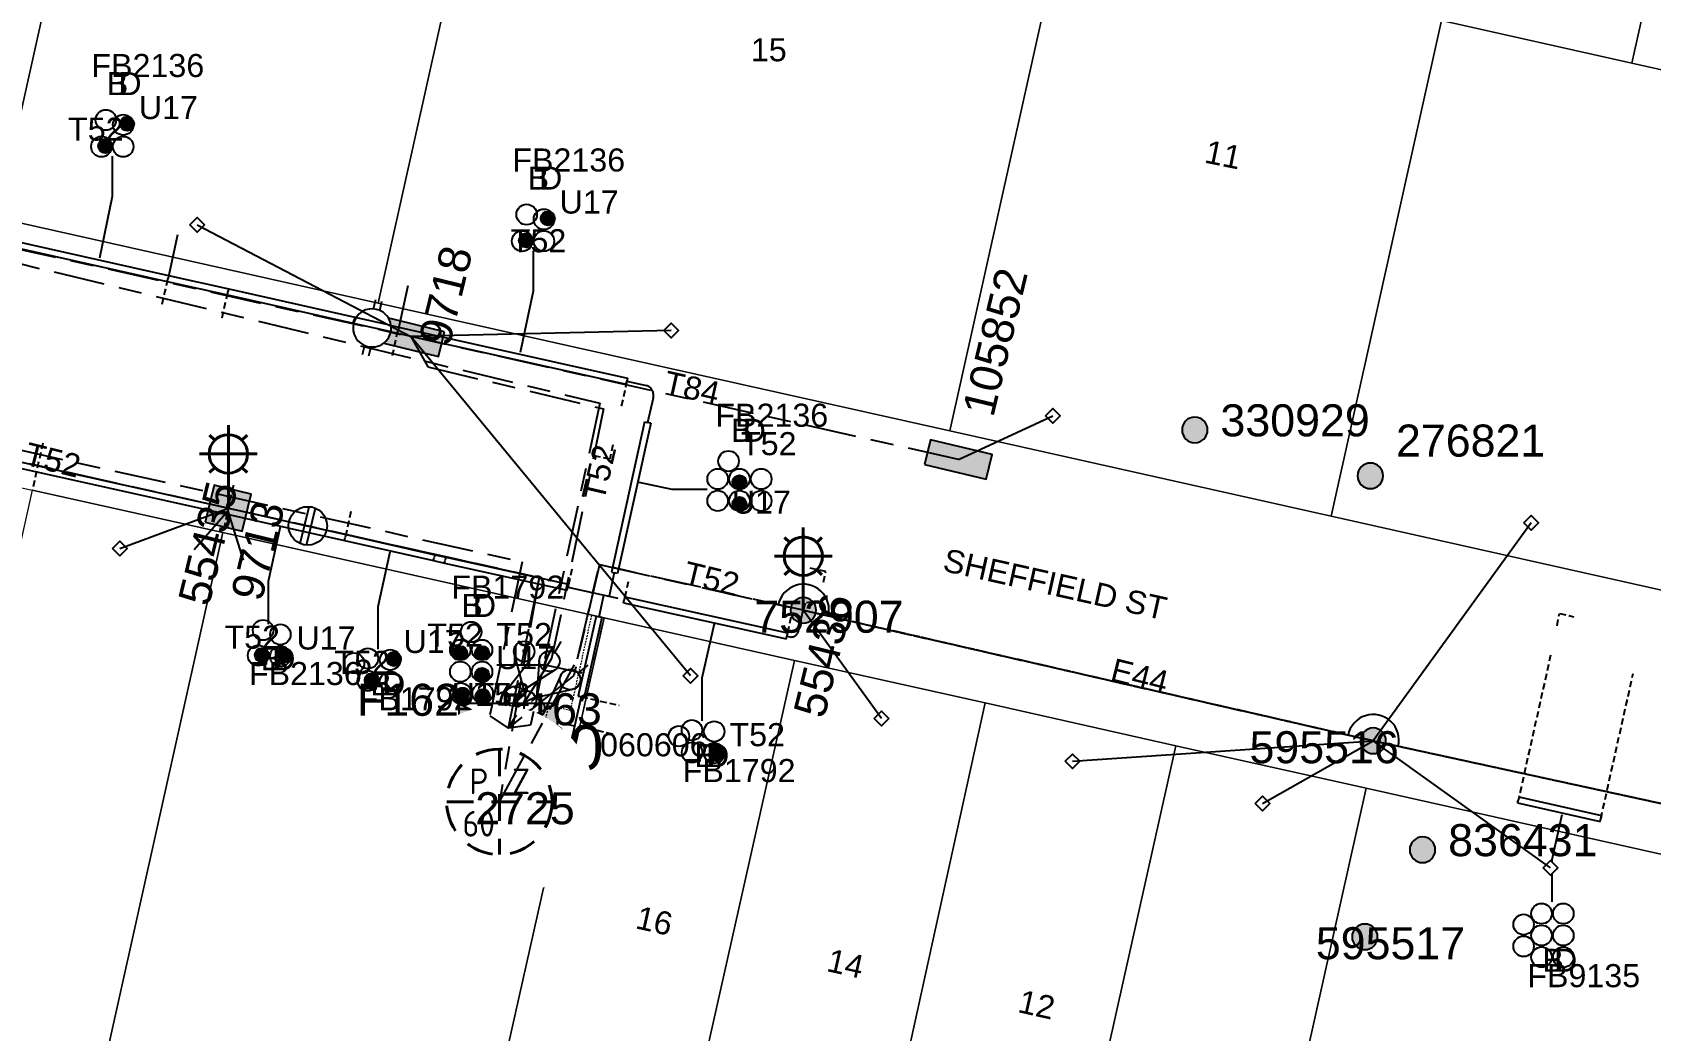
# Model space of a CAD drawing. Header units: metres. Extents: x 311347 to 316656, y 6252667 to 6255486.
# Drawn here: x 314010.1 to 314136.4, y 6254559.3 to 6254637.2 of the extents above; entities that cross this region are included whole.
import ezdxf
from ezdxf.enums import TextEntityAlignment as Align

# ---------------------------------------------------------------- set-up
doc = ezdxf.new("R2010")
doc.units = ezdxf.units.M
for name, pattern in [('Cable Exist OH', [1, 1, 0]), ('Cable Exist UG', [8.2, 4, -1.2, 1.8, -1.2]), ('Dash', [5, 3, -2]), ('DASHED', [0.75, 0.5, -0.25]), ('HIDDEN', [0.375, 0.25, -0.125]), ('HIDDEN2', [0.1875, 0.125, -0.0625])]:
    doc.linetypes.add(name, pattern=pattern)
doc.layers.get('0').update_dxf_attribs({"color": 6})
for name, color, linetype, lineweight in [('Cadastre Buildings_SP_EXT', 9, 'Continuous', 5), ('Cadastre Land Parcels_SP_EXT', 9, 'Continuous', 5), ('Cadastre Other Property_SP_EXT', 9, 'HIDDEN', 5), ('Cadastre Roads_SP_EXT', 7, 'Continuous', 5)]:
    doc.layers.add(name, color=color, linetype=linetype, lineweight=lineweight)
for name, color, linetype in [('Duct_SP_EXT', 7, 'Continuous'), ('Equip_HV_EXT', 7, 'Continuous'), ('Equip_LV_EXT', 7, 'Continuous'), ('Equip_SL_EXT', 7, 'Continuous'), ('Equip_SP_SL_EXT', 7, 'Continuous'), ('Mains_HV_EXT', 7, 'Continuous'), ('Mains_LV_EXT', 7, 'Continuous'), ('Mains_SL_EXT', 7, 'Continuous'), ('Services_SP_EXT', 7, 'Continuous'), ('Sub_SP_EXT', 7, 'Continuous'), ('SupportsOH_SP_TR_HV_LV_SL_EXT', 7, 'Continuous'), ('SupportsUG_SP_LV_EXT', 7, 'Continuous'), ('SupportsUG_SP_LV_SL_EXT', 7, 'Continuous'), ('Trench_SP_EXT', 7, 'Continuous')]:
    doc.layers.add(name, color=color, linetype=linetype)
doc.layers.add('UNKNOWN_FEATURES', color=1, linetype='DASHED', plot=False)
doc.styles.add('COLUMN_LABEL', font='arial.ttf')
doc.styles.add('iecARIAL', font='arial.ttf', dxfattribs={"height": 2})
doc.styles.add('IESYMBOL1', font='isocp.shx')
doc.styles.add('POLE_LABEL', font='arial.ttf')
doc.styles.add('SLCP_LABEL', font='arial.ttf', dxfattribs={"height": 3.5})
doc.styles.get("Standard").update_dxf_attribs({"font": 'arial.ttf'})
doc.styles.add('SWITCH_LABEL', font='arial.ttf', dxfattribs={"height": 2.5})

# ---------------------------------------------------------------- blocks, each defined once
blk = doc.blocks.new('SUB_PADMOUNT_EXT')
for points in [[(0, 0), (-3.84, 1.92), (-3.84, -1.92)], [(0, 0), (3.84, 1.92), (3.84, -1.92)]]:
    blk.add_hatch(color=256).paths.add_polyline_path(points)
for p, q in [((3.84, 1.92), (-3.84, -1.92)), ((-3.84, 1.92), (3.84, -1.92))]:
    blk.add_line(p, q)
blk.add_lwpolyline([(-3.84, -1.92), (3.84, -1.92), (3.84, 1.92), (-3.84, 1.92)], close=True)
for tag, height, flags, p in [('ASSET_NUM', 3.5, 8, (2, 2)), ('STREET_CODE', 0.2, 9, (1.5, 0)), ('CONSTRUCTED_VOLTAGE', 0.2, 9, (1.5, -0.2)), ('OPERATING_VOLTAGE', 0.2, 9, (1.5, -0.6)), ('ORIENTATION', 0.2, 9, (1.5, -0.8)), ('OWNED_BY', 0.2, 9, (1.5, -1)), ('OPERATED_BY', 0.2, 9, (1.5, -1.2)), ('NO_PHASES', 0.2, 9, (1.5, -0.4)), ('SECONDARY_VOLTAGE', 0.2, 9, (1.5, -1.6)), ('STATE', 0.2, 9, (1.5, -1.8)), ('SUBSTATION_TYPE', 0.2, 9, (1.5, -2.2)), ('MAINTAINED_BY', 0.2, 9, (1.5, -1.4)), ('PARENT', 0.2, 9, (1.5, -2)), ('USAGE', 0.2, 9, (1.5, -2.4)), ('LEGEND', 0.2, 9, (1.5, -2.6)), ('STREETNAME', 0.2, 9, (1.5, -3)), ('SUBURB', 0.2, 9, (1.5, -3.2)), ('Z', 0.2, 1, (1.5, -3.6)), ('LOCATION', 0.2, 9, (1.5, -2.8)), ('NOTES', 0.2, 9, (1.5, -3.4))]:
    blk.add_attdef(tag, text='', height=height, dxfattribs=dict(flags=flags)).set_placement(p, align=Align.MIDDLE_LEFT)
blk = doc.blocks.new('COLUMN_EXT')
blk.add_hatch(color=256).paths.add_polyline_path([(-1.49, 1.48), (-1.49, -1.49), (1.48, -1.49), (1.48, 1.48)])
blk.add_lwpolyline([(-1.49, -1.49), (1.48, -1.49), (1.48, 1.48), (-1.49, 1.48)], close=True)
for tag, height, style, flags, p in [('ASSET_NUM', 2.5, 'COLUMN_LABEL', 8, (2, 2)), ('STRUCTURE_PLANT_NUMBER', 0.2, 'POLE_LABEL', 9, (1.81, 0.03)), ('STREET_CODE', 0.2, 'COLUMN_LABEL', 9, (1.81, -0.2))]:
    blk.add_attdef(tag, text='', height=height, dxfattribs=dict(style=style, flags=flags)).set_placement(p, align=Align.MIDDLE_LEFT)
at = {"flags": 9}
for tag, p in [('COLUMN_TYPE', (1.81, -0.4)), ('OWNED_BY', (1.81, -0.6)), ('STATE', (1.81, -0.8)), ('USAGE', (1.81, -1)), ('LEGEND', (1.81, -1.2)), ('STREETNAME', (1.81, -1.6)), ('SUBURB', (1.81, -1.8)), ('LOCATION', (1.81, -1.4)), ('NOTES', (1.81, -2))]:
    blk.add_attdef(tag, text='', height=0.2, dxfattribs=at).set_placement(p, align=Align.MIDDLE_LEFT)
at = {"flags": 1}
blk.add_attdef('Z', (1.81, -2.35), '', height=0.2, dxfattribs=at)
blk = doc.blocks.new('PILLAR_EXT')
blk.add_hatch(color=256).paths.add_polyline_path([(-2.475, 0.99), (-2.475, -0.99), (2.475, -0.99), (2.475, 0.99)])
blk.add_lwpolyline([(-2.475, -0.99), (2.475, -0.99), (2.475, 0.99), (-2.475, 0.99)], close=True)
at = {"style": 'iecARIAL', "flags": 8}
blk.add_attdef('ASSET_NUM', (1.5, 3.5), '', height=2.5, dxfattribs=at)
for tag, p, flags in [('OWNED_BY', (0, -0.2), 9), ('STATE', (0, -0.4), 9), ('SUPPORT_TYPE', (0, -0.6), 9), ('USAGE', (0, -0.8), 9), ('LEGEND', (0, -1), 9), ('LOCATION', (0, -1.2), 9), ('NOTES', (0, -1.4), 9), ('STREETNAME', (0, -1.8), 9), ('SUBURB', (0, -2), 1), ('PARENT', (0, -1.6), 9)]:
    blk.add_attdef(tag, p, '', height=0.2, dxfattribs=dict(flags=flags))
blk = doc.blocks.new('DUCT_EXT')
blk.add_circle((0, 0.8), 0.8)
at = {"flags": 1}
blk.add_attdef('Z', (0, 0), '', height=0.2, dxfattribs=at)
at = {"flags": 9}
for tag, p in [('DUCT_CODE', (0, 0)), ('XSECT_TYPE', (0, -0.2)), ('STATE', (0, -0.6)), ('FB_REFERENCE', (0, -0.4)), ('NOTES', (0, -0.8))]:
    blk.add_attdef(tag, text='', height=0.2, dxfattribs=at).set_placement(p, align=Align.MIDDLE_LEFT)
blk = doc.blocks.new('SL_LANTERN_EXT')
at = {"lineweight": 40}
for p, q in [((0, 1.97), (0, 6.47)), ((-1.46, 5.68), (-1.06, 5.28)), ((1.46, 5.68), (1.06, 5.28)), ((-2.25, 4.22), (2.25, 4.22)), ((-1.46, 2.76), (-1.06, 3.16)), ((0, 0), (0, 2.72)), ((1.46, 2.76), (1.06, 3.16))]:
    blk.add_line(p, q, dxfattribs=at)
blk.add_circle((0, 4.22), 1.5, dxfattribs=at)
at = {"style": 'iecARIAL', "flags": 8}
blk.add_attdef('ASSET_NUM', (1.5, 1.5), '', height=2.5, dxfattribs=at)
for tag, p, height, flags in [('CONSTRUCTED_VOLTAGE', (0.98, -0.65), 0.2, 9), ('CONTROL_TYPE', (0.98, -0.85), 0.2, 9), ('LANTERN_PURPOSE', (0.98, -1.05), 0.2, 9), ('LANTERN_TYPE', (0.98, -1.25), 0.2, 9), ('NO_PHASES', (0.98, -1.45), 0.2, 9), ('LNUMBER', (2.18, -3.25), 2.5, 8), ('OPERATING_VOLTAGE', (0.98, -1.65), 0.2, 9), ('ORIENTATION', (0.98, -1.85), 0.2, 9), ('OWNED_BY', (0.98, -2.05), 0.2, 9), ('STATE', (0.98, -2.25), 0.2, 9), ('USAGE', (0.98, -2.45), 0.2, 9), ('CEXIST', (0.98, -2.65), 0.2, 9), ('CNEW', (0.98, -2.85), 0.2, 9), ('CNUMBER', (0.98, -3.05), 0.2, 9), ('CREMOVE', (0.98, -3.25), 0.2, 9), ('CREPLACE', (0.98, -3.45), 0.2, 9), ('LKINGHEIGHT', (0.98, -3.65), 0.2, 9), ('LBRACKET', (0.98, -3.85), 0.2, 9), ('LBRACKETVOCAB', (0.98, -4.05), 0.2, 9), ('LCATEGORY', (0.98, -4.25), 0.2, 9), ('LCHARGE1', (0.98, -4.45), 0.2, 9), ('LCHARGE1PERCENT', (0.98, -4.65), 0.2, 9), ('LCHARGE2', (0.98, -4.85), 0.2, 9), ('LCHARGE2PERCENT', (0.98, -5.05), 0.2, 9), ('LCHARGE3', (0.98, -5.25), 0.2, 9), ('LCHARGE3PERCENT', (0.98, -5.45), 0.2, 9), ('LEXIST', (0.98, -5.65), 0.2, 9), ('LLAMP', (0.98, -5.85), 0.2, 9), ('LLAMPVOCAB', (0.98, -6.05), 0.2, 9), ('LMAST', (0.98, -6.25), 0.2, 9), ('LMASTVOCAB', (0.98, -6.45), 0.2, 9), ('LNEW', (0.98, -6.65), 0.2, 9), ('LANTNUMBER', (0.98, -6.85), 0.2, 9), ('LOUTREACH', (0.98, -7.25), 0.2, 9), ('LOUTREACHVOCAB', (0.98, -7.45), 0.2, 9), ('LRATECODE', (0.98, -7.65), 0.2, 9), ('LREMOVE', (0.98, -7.85), 0.2, 9), ('LREPLACE', (0.98, -8.05), 0.2, 9), ('LTYPE', (0.98, -8.25), 0.2, 9), ('LTYPEVOCAB', (0.98, -8.45), 0.2, 9), ('LEGEND', (0.98, -8.65), 0.2, 9), ('LOCATION', (0.98, -8.85), 0.2, 9), ('STREETNAME', (0.98, -9.25), 0.2, 9), ('SUBURB', (0.98, -9.45), 0.2, 1), ('NOTES', (0.98, -9.05), 0.2, 9)]:
    blk.add_attdef(tag, p, '', height=height, dxfattribs=dict(flags=flags))
blk = doc.blocks.new('CCP_EXT')
at = {"flags": 9}
for tag, p in [('STATE', (0, -1.8)), ('LEGEND', (0, -1.4)), ('LIFE_SUPPORT', (0, -1.6)), ('NOTES', (0, -2))]:
    blk.add_attdef(tag, text='', height=0.2, dxfattribs=at).set_placement(p, align=Align.MIDDLE_LEFT)
blk.add_wipeout([(0, 0.57), (0.57, 0), (0, -0.57), (-0.57, 0)])
blk.add_lwpolyline([(-0.57, 0), (0, 0.57), (0.57, 0), (0, -0.57), (-0.57, 0)])
at = {"flags": 1}
blk.add_attdef('Z', (0, 0), '', height=0.2, dxfattribs=at)
at = {"flags": 9}
for tag, p in [('CCP_TYPE', (0, 0)), ('CONSTRUCTED_VOLTAGE', (0, -0.2)), ('OPERATING_VOLTAGE', (0, -0.6)), ('ORIENTATION', (0, -0.8)), ('OWNED_BY', (0, -1)), ('NO_PHASES', (0, -0.4)), ('USAGE', (0, -1.2))]:
    blk.add_attdef(tag, text='', height=0.2, dxfattribs=at).set_placement(p, align=Align.MIDDLE_LEFT)
blk = doc.blocks.new('POLE_EXT')
blk.add_hatch(color=256).paths.add_polyline_path([(-1, 0, 1), (1, 0, 1)])
blk.add_lwpolyline([(-1, 0, 1), (1, 0, 1)], format="xyb", close=True)
for tag, height, flags, p in [('pNumber', 2.5, 8, (-17.84, 2.07)), ('OWNED_BY', 0.2, 9, (1.35, -0.4)), ('SPECIAL_USE', 0.2, 9, (1.35, -0.8)), ('STATE', 0.2, 9, (1.35, -1)), ('PARENT', 0.2, 9, (1.35, -0.6)), ('USAGE', 0.2, 9, (1.35, -1.2)), ('cLV', 0.2, 9, (1.35, -1.4)), ('hDepth', 0.2, 9, (1.35, -1.6)), ('hDia', 0.2, 9, (1.35, -1.8)), ('cHV', 0.2, 9, (1.35, -2)), ('LBRACKET', 0.2, 9, (1.35, -2.2)), ('LExisting', 0.2, 9, (1.35, -2.4)), ('LANTNUMBER', 0.2, 9, (1.35, -2.6)), ('cLinedev', 0.2, 9, (1.35, -3.4)), ('pExisting', 0.2, 9, (1.35, -3.8)), ('LOther', 0.2, 9, (1.35, -2.8)), ('LRemove', 0.2, 9, (1.35, -3)), ('LEGEND', 0.2, 9, (1.35, -3.2)), ('LOCATION', 0.2, 9, (1.35, -3.6)), ('pFooting', 0.2, 9, (1.35, -4.4)), ('pNew', 0.2, 9, (1.35, -4.6)), ('pRelocate', 0.2, 9, (1.35, -5)), ('PFNUMBER', 0.2, 9, (1.35, -4)), ('NEWPFNUMBER', 0.2, 9, (1.35, -4.2)), ('pRemove', 0.2, 9, (1.35, -5.2)), ('pReplace', 0.2, 9, (1.35, -5.4)), ('pStay', 0.2, 9, (1.35, -5.6)), ('pType', 0.2, 9, (1.35, -5.8)), ('cspan', 0.2, 9, (1.35, -6)), ('STREETNAME', 0.2, 9, (1.35, -6.2)), ('SUBURB', 0.2, 9, (1.35, -6.4)), ('OPERATED_BY', 0.2, 9, (1.36, -7.01)), ('NOTES', 0.2, 9, (1.35, -6.6)), ('MAINTAINED_BY', 0.2, 9, (1.36, -6.81))]:
    blk.add_attdef(tag, text='', height=height, dxfattribs=dict(flags=flags)).set_placement(p, align=Align.MIDDLE_LEFT)
at = {"style": 'POLE_LABEL'}
for tag, height, flags, p in [('ASSET_NUM', 2.5, 8, (2, 2)), ('STRUCTURE_PLANT_NUMBER', 0.2, 9, (1.35, 0.03)), ('STREET_CODE', 0.2, 9, (1.35, -0.2))]:
    blk.add_attdef(tag, text='', height=height, dxfattribs=dict(at, flags=flags)).set_placement(p, align=Align.MIDDLE_LEFT)
at = {"flags": 1}
blk.add_attdef('Z', (1.35, -7.33), '', height=0.2, dxfattribs=at)
blk = doc.blocks.new('LV_UG_LINKS_OPEN_EXT')
for p, q in [((-0.25, 1.47), (-0.25, 2.22)), ((0.25, 1.47), (0.25, 2.22)), ((-0.25, -1.47), (-0.25, -2.22)), ((0.25, -1.47), (0.25, -2.22))]:
    blk.add_line(p, q)
at = {"flags": 9}
for tag, p in [('ACTUAL_STATUS', (0, 0)), ('CONSTRUCTED_VOLTAGE', (0, -0.2)), ('OPERATING_VOLTAGE', (0, -0.6)), ('ORIENTATION', (0, -0.8)), ('STATE', (0, -1)), ('SWITCH_TYPE', (0, -1.2)), ('NO_PHASES', (0, -0.4)), ('USAGE', (0, -1.4)), ('NOTES', (0, -1.6))]:
    blk.add_attdef(tag, text='', height=0.2, dxfattribs=at).set_placement(p, align=Align.MIDDLE_LEFT)
at = {"flags": 1}
blk.add_attdef('Z', (0, 0), '', height=0.2, dxfattribs=at)
blk.add_wipeout([(-0.25, 1.47), (-0.43, 1.43), (-0.61, 1.36), (-0.77, 1.28), (-0.93, 1.17), (-1.07, 1.05), (-1.19, 0.9), (-1.29, 0.75), (-1.38, 0.58), (-1.44, 0.4), (-1.48, 0.22), (-1.49, 0.03), (-1.49, -0.16), (-1.45, -0.34), (-1.4, -0.52), (-1.32, -0.69), (-1.23, -0.85), (-1.11, -1), (-0.98, -1.13), (-0.83, -1.24), (-0.66, -1.34), (-0.49, -1.41), (-0.31, -1.46), (-0.13, -1.49), (0.06, -1.49), (0.25, -1.47), (0.43, -1.43), (0.61, -1.36), (0.77, -1.28), (0.93, -1.17), (1.07, -1.05), (1.19, -0.9), (1.29, -0.75), (1.38, -0.58), (1.44, -0.4), (1.48, -0.22), (1.49, -0.03), (1.49, 0.16), (1.45, 0.34), (1.4, 0.52), (1.32, 0.69), (1.23, 0.85), (1.11, 1), (0.98, 1.13), (0.83, 1.24), (0.66, 1.34), (0.49, 1.41), (0.31, 1.46), (0.13, 1.49), (-0.06, 1.49)])
blk.add_lwpolyline([(0, -1.49, 1), (0, 1.49, 1)], format="xyb", close=True)
blk = doc.blocks.new('LV_UG_LINKS_CLOSED_EXT')
blk.add_wipeout([(-1.06, 1.06), (-1.18, 0.92), (-1.29, 0.76), (-1.37, 0.59), (-1.43, 0.42), (-1.48, 0.23), (-1.49, 0.05), (-1.49, -0.14), (-1.46, -0.33), (-1.41, -0.51), (-1.33, -0.68), (-1.24, -0.84), (-1.12, -0.99), (-0.99, -1.12), (-0.84, -1.24), (-0.68, -1.33), (-0.51, -1.41), (-0.33, -1.46), (-0.14, -1.49), (0.05, -1.49), (0.23, -1.48), (0.42, -1.43), (0.59, -1.37), (0.76, -1.29), (0.92, -1.18), (1.06, -1.06), (1.18, -0.92), (1.29, -0.76), (1.37, -0.59), (1.43, -0.42), (1.48, -0.23), (1.49, -0.05), (1.49, 0.14), (1.46, 0.33), (1.41, 0.51), (1.33, 0.68), (1.24, 0.84), (1.12, 0.99), (0.99, 1.12), (0.84, 1.24), (0.68, 1.33), (0.51, 1.41), (0.33, 1.46), (0.14, 1.49), (-0.05, 1.49), (-0.23, 1.48), (-0.42, 1.43), (-0.59, 1.37), (-0.76, 1.29), (-0.92, 1.18)])
for p, q in [((-0.25, -1.48), (-0.25, 1.48)), ((0.25, -1.48), (0.25, 1.48))]:
    blk.add_line(p, q)
blk.add_circle((0, 0), 1.5)
at = {"flags": 9}
for tag, p in [('ACTUAL_STATUS', (0, 0)), ('CONSTRUCTED_VOLTAGE', (0, -0.2)), ('OPERATING_VOLTAGE', (0, -0.6)), ('ORIENTATION', (0, -0.8)), ('STATE', (0, -1)), ('SWITCH_TYPE', (0, -1.2)), ('NO_PHASES', (0, -0.4)), ('USAGE', (0, -1.4)), ('NOTES', (0, -1.6))]:
    blk.add_attdef(tag, text='', height=0.2, dxfattribs=at).set_placement(p, align=Align.MIDDLE_LEFT)
at = {"flags": 1}
blk.add_attdef('Z', (0, 0), '', height=0.2, dxfattribs=at)
blk = doc.blocks.new('LV_UG_DFUSE_CLOSED_EXT')
for points in [[(1, 0), (0, 0)], [(5.04, 0.73), (2.16, -0.72)], [(5.05, -0.71), (2.16, 0.72)], [(6.2, 0.01), (7.2, 0.01)]]:
    blk.add_lwpolyline(points)
for centre in [(1.8, 0), (5.4, 0.01)]:
    blk.add_circle(centre, 0.8)
at = {"flags": 9}
for tag, p in [('ACTUAL_STATUS', (0, 0)), ('CONSTRUCTED_VOLTAGE', (0, -0.2)), ('OPERATING_VOLTAGE', (0, -0.6)), ('ORIENTATION', (0, -0.8)), ('STATE', (0, -1)), ('SWITCH_TYPE', (0, -1.2)), ('NO_PHASES', (0, -0.4)), ('USAGE', (0, -1.4)), ('NOTES', (0, -1.6))]:
    blk.add_attdef(tag, text='', height=0.2, dxfattribs=at).set_placement(p, align=Align.MIDDLE_LEFT)
at = {"flags": 1}
blk.add_attdef('Z', (0, 0), '', height=0.2, dxfattribs=at)
blk = doc.blocks.new('SWG_HOLEC_SU_EXT')
blk.add_line((1.8, -2), (5.8, -2))
for points in [[(1, 0), (0, 0)], [(6.6, 0), (7.6, 0)]]:
    blk.add_lwpolyline(points)
for points in [[(1.8, -0.8, 1), (1.8, 0.8, 1)], [(5.8, -0.8, 1), (5.8, 0.8, 1)]]:
    blk.add_lwpolyline(points, format="xyb", close=True)
at = {"style": 'SWITCH_LABEL', "flags": 8}
blk.add_attdef('ASSET_NUM', text='', height=2.5, rotation=179.9544, dxfattribs=at).set_placement((-2.4, 0), align=Align.MIDDLE_LEFT)
at = {"flags": 1}
blk.add_attdef('Z', (0, 0), '', height=0.2, dxfattribs=at)
at = {"flags": 9}
for tag, p in [('ACTUAL_STATUS', (0, -0.4)), ('CONSTRUCTED_VOLTAGE', (0, -0.6)), ('OPERATING_VOLTAGE', (0, -1)), ('ORIENTATION', (0, -1.2)), ('NO_PHASES', (0, -0.8)), ('OWNED_BY', (0, -1.4)), ('STATE', (0, -1.8)), ('SWITCH_TYPE', (0, -2)), ('STREETNAME', (0, -2.6)), ('PARENT', (0, -1.6)), ('USAGE', (0, -2.2)), ('LOCATION', (0, -2.4)), ('SUBURB', (0, -2.8)), ('NOTES', (0, -3))]:
    blk.add_attdef(tag, text='', height=0.2, dxfattribs=at).set_placement(p, align=Align.MIDDLE_LEFT)
at = {"style": 'SWITCH_LABEL', "flags": 9}
blk.add_attdef('STREET_CODE', text='', height=0.2, dxfattribs=at).set_placement((0, -0.2), align=Align.MIDDLE_LEFT)
blk = doc.blocks.new('CABLE_LARGE_EXT')
h = blk.add_hatch(color=256)
edge = h.paths.add_edge_path()
edge.add_arc((0, 0.55), 0.55, 0, 360)
blk.add_circle((0, 0.55), 0.55)
at = {"flags": 1}
blk.add_attdef('Z', (0, 0), '', height=0.2, dxfattribs=at)
at = {"flags": 9}
for tag, p in [('COND_CODE', (0, 0)), ('STATE', (0, -0.4)), ('XSECT_SIZE', (0, -0.6)), ('FB_REFERENCE', (0, -0.2)), ('NOTES', (0, -0.8))]:
    blk.add_attdef(tag, text='', height=0.2, dxfattribs=at).set_placement(p, align=Align.MIDDLE_LEFT)
blk = doc.blocks.new('SLCP_ZELL_EXT')
blk.add_wipeout([(-0.24, 7.5), (-0.71, 7.47), (-1.17, 7.41), (-1.64, 7.32), (-2.09, 7.21), (-2.54, 7.06), (-2.98, 6.89), (-3.41, 6.69), (-3.82, 6.46), (-4.22, 6.21), (-4.6, 5.93), (-4.96, 5.63), (-5.31, 5.31), (-5.63, 4.96), (-5.93, 4.6), (-6.21, 4.22), (-6.46, 3.82), (-6.69, 3.41), (-6.89, 2.98), (-7.06, 2.54), (-7.21, 2.09), (-7.32, 1.64), (-7.41, 1.17), (-7.47, 0.71), (-7.5, 0.24), (-7.5, -0.24), (-7.47, -0.71), (-7.41, -1.17), (-7.32, -1.64), (-7.21, -2.09), (-7.06, -2.54), (-6.89, -2.98), (-6.69, -3.41), (-6.46, -3.82), (-6.21, -4.22), (-5.93, -4.6), (-5.63, -4.96), (-5.31, -5.31), (-4.96, -5.63), (-4.6, -5.93), (-4.22, -6.21), (-3.82, -6.46), (-3.41, -6.69), (-2.98, -6.89), (-2.54, -7.06), (-2.09, -7.21), (-1.64, -7.32), (-1.17, -7.41), (-0.71, -7.47), (-0.24, -7.5), (0.24, -7.5), (0.71, -7.47), (1.17, -7.41), (1.64, -7.32), (2.09, -7.21), (2.54, -7.06), (2.98, -6.89), (3.41, -6.69), (3.82, -6.46), (4.22, -6.21), (4.6, -5.93), (4.96, -5.63), (5.31, -5.31), (5.63, -4.96), (5.93, -4.6), (6.21, -4.22), (6.46, -3.82), (6.69, -3.41), (6.89, -2.98), (7.06, -2.54), (7.21, -2.09), (7.32, -1.64), (7.41, -1.17), (7.47, -0.71), (7.5, -0.24), (7.5, 0.24), (7.47, 0.71), (7.41, 1.17), (7.32, 1.64), (7.21, 2.09), (7.06, 2.54), (6.89, 2.98), (6.69, 3.41), (6.46, 3.82), (6.21, 4.22), (5.93, 4.6), (5.63, 4.96), (5.31, 5.31), (4.96, 5.63), (4.6, 5.93), (4.22, 6.21), (3.82, 6.46), (3.41, 6.69), (2.98, 6.89), (2.54, 7.06), (2.09, 7.21), (1.64, 7.32), (1.17, 7.41), (0.71, 7.47), (0.24, 7.5)])
at = {"linetype": 'Dash', "lineweight": 40, "ltscale": 0.7}
for p, q in [((0, 4.11), (0, -4.11)), ((-4.11, 0), (4.11, 0))]:
    blk.add_line(p, q, dxfattribs=at)
blk.add_circle((0, 0), 4.11, dxfattribs=at)
at = {"lineweight": 40, "style": 'IESYMBOL1'}
for s, p in [('P', (-1.6, 0)), ('Z', (1.7, 0)), ('60', (-1.61, -3.31))]:
    blk.add_text(s, height=2, dxfattribs=at).set_placement(p, align=Align.BOTTOM_CENTER)
at = {"style": 'SLCP_LABEL'}
for tag, height, flags, p in [('ASSET_NUM', 2.5, 8, (2, 2)), ('STREET_CODE', 0.2, 9, (0, -0.2))]:
    blk.add_attdef(tag, text='', height=height, dxfattribs=dict(at, flags=flags)).set_placement(p, align=Align.MIDDLE_LEFT)
at = {"flags": 1}
blk.add_attdef('Z', (0, 0), '', height=0.2, dxfattribs=at)
at = {"flags": 9}
for tag, p in [('CONSTRUCTED_VOLTAGE', (0, -0.4)), ('CONTROL_TYPE', (0, -0.6)), ('OPERATING_VOLTAGE', (0, -1)), ('ORIENTATION', (0, -1.2)), ('NO_PHASES', (0, -0.8)), ('OWNED_BY', (0, -1.4)), ('STATE', (0, -2)), ('USAGE', (0, -1.6)), ('LOCATION', (0, -1.8)), ('NOTES', (0, -2.2))]:
    blk.add_attdef(tag, text='', height=0.2, dxfattribs=at).set_placement(p, align=Align.MIDDLE_LEFT)

msp = doc.modelspace()

# ---------------------------------------------------------------- linework, layer by layer
at = {"layer": 'Cadastre Land Parcels_SP_EXT', "linetype": 'Continuous'}
for points in [[(314134.98, 6254634.79), (314143.75, 6254674.05), (314128.88, 6254677.37), (314120.11, 6254638.11), (314134.98, 6254634.79)], [(314149.85, 6254631.46), (314158.63, 6254670.73), (314143.75, 6254674.05), (314134.98, 6254634.79), (314149.85, 6254631.46)], [(314016, 6254661.37), (314001.13, 6254664.69), (313992.48, 6254626.04), (314007.39, 6254622.72), (314016, 6254661.37)], [(314090.35, 6254644.75), (314086.6, 6254645.62), (314075.51, 6254648.1), (314060.64, 6254651.43), (314045.74, 6254654.71), (314037.13, 6254616.07), (314052, 6254612.75), (314081.75, 6254606.1), (314090.35, 6254644.75)], [(314081.75, 6254606.1), (314096.62, 6254602.78), (314111.5, 6254599.46), (314120.11, 6254638.11), (314108.97, 6254640.63), (314105.23, 6254641.46), (314097.82, 6254643.12), (314090.35, 6254644.75), (314081.75, 6254606.1)], [(314069.63, 6254588.2), (314054.76, 6254591.52), (314044.64, 6254546.46), (314059.5, 6254543.12), (314069.63, 6254588.2)], [(314074.56, 6254539.73), (314084.51, 6254584.88), (314069.63, 6254588.2), (314059.5, 6254543.12), (314074.56, 6254539.73)], [(314099.38, 6254581.55), (314084.51, 6254584.88), (314074.56, 6254539.73), (314089.42, 6254536.95), (314099.38, 6254581.55)], [(314114.25, 6254578.23), (314099.38, 6254581.55), (314089.42, 6254536.95), (314104.29, 6254533.62), (314114.25, 6254578.23)], [(314143.99, 6254571.58), (314114.25, 6254578.23), (314104.29, 6254533.62), (314119.17, 6254530.3), (314134.03, 6254526.96), (314143.99, 6254571.58)]]:
    msp.add_lwpolyline(points, close=True, dxfattribs=at)
at = {"layer": 'Cadastre Other Property_SP_EXT', "linetype": 'HIDDEN2'}
msp.add_lwpolyline([(314053.78, 6254591.71), (314052.12, 6254584.29), (314050.41, 6254584.67), (314049.43, 6254580.28), (314052.12, 6254579.68), (314054.75, 6254591.49), (314053.78, 6254591.71)], close=True, dxfattribs=at)
at = {"layer": 'Duct_SP_EXT'}
for p, q in [((313994.13, 6254623.69), (314020.67, 6254617.76)), ((313994.23, 6254624.15), (314020.78, 6254618.23)), ((314020.67, 6254617.76), (314020.73, 6254618)), ((314020.67, 6254617.76), (314020.73, 6254618)), ((314020.67, 6254617.76), (314025.36, 6254616.73)), ((314020.78, 6254618.23), (314020.73, 6254618)), ((314020.78, 6254618.23), (314020.73, 6254618)), ((314020.78, 6254618.23), (314025.47, 6254617.2)), ((314025.47, 6254617.2), (314025.41, 6254616.97)), ((314025.47, 6254617.2), (314025.41, 6254616.97)), ((314025.36, 6254616.73), (314025.41, 6254616.97)), ((314025.36, 6254616.73), (314025.41, 6254616.97)), ((313980.71, 6254610.01), (314025.45, 6254600.08)), ((314056.49, 6254609.76), (314056.54, 6254609.99)), ((314056.6, 6254610.23), (314056.54, 6254609.99)), ((313980.6, 6254609.54), (314025.34, 6254599.61)), ((314057.93, 6254606.8), (314055.33, 6254595.09)), ((314058.4, 6254606.7), (314055.8, 6254594.99)), ((314057.93, 6254606.8), (314058.16, 6254606.75)), ((314058.4, 6254606.7), (314058.16, 6254606.75)), ((314025.34, 6254599.61), (314025.4, 6254599.84)), ((314025.34, 6254599.61), (314025.4, 6254599.84)), ((314025.45, 6254600.08), (314025.4, 6254599.84)), ((314025.45, 6254600.08), (314025.4, 6254599.84)), ((314034.51, 6254597.55), (314034.56, 6254597.78)), ((314034.51, 6254597.55), (314034.56, 6254597.78)), ((314034.51, 6254597.55), (314041.44, 6254595.99)), ((314034.61, 6254598.02), (314034.56, 6254597.78)), ((314034.61, 6254598.02), (314034.56, 6254597.78)), ((314034.61, 6254598.02), (314041.55, 6254596.45)), ((314041.44, 6254595.99), (314041.49, 6254596.22)), ((314041.44, 6254595.99), (314042.31, 6254595.79)), ((314041.55, 6254596.45), (314041.49, 6254596.22)), ((314041.55, 6254596.45), (314042.42, 6254596.26)), ((314042.31, 6254595.79), (314042.36, 6254596.02)), ((314042.31, 6254595.79), (314051.88, 6254593.67)), ((314042.42, 6254596.26), (314042.36, 6254596.02)), ((314042.42, 6254596.26), (314051.98, 6254594.14)), ((314055.33, 6254595.09), (314055.56, 6254595.04)), ((314055.8, 6254594.99), (314055.56, 6254595.04)), ((314051.88, 6254593.67), (314051.93, 6254593.9)), ((314051.98, 6254594.14), (314051.93, 6254593.9)), ((314056.38, 6254593.16), (314056.32, 6254592.93)), ((314056.38, 6254593.16), (314069.09, 6254590.36)), ((314056.27, 6254592.69), (314056.32, 6254592.93)), ((314056.27, 6254592.69), (314068.99, 6254589.89)), ((314054.14, 6254591.66), (314052.74, 6254585.44)), ((314054.6, 6254591.56), (314053.21, 6254585.33)), ((314054.14, 6254591.66), (314054.37, 6254591.61)), ((314054.6, 6254591.56), (314054.37, 6254591.61)), ((314068.99, 6254589.89), (314069.04, 6254590.12)), ((314069.09, 6254590.36), (314069.04, 6254590.12)), ((314052.74, 6254585.44), (314052.73, 6254585.42)), ((314052.73, 6254585.42), (314052.97, 6254585.36)), ((314052.74, 6254585.44), (314052.97, 6254585.39)), ((314053.21, 6254585.33), (314052.97, 6254585.39)), ((314053.2, 6254585.31), (314052.97, 6254585.36)), ((314053.21, 6254585.33), (314053.2, 6254585.31)), ((314126.06, 6254577.08), (314126.12, 6254577.32)), ((314126.06, 6254577.08), (314132.51, 6254575.64)), ((314126.17, 6254577.55), (314126.12, 6254577.32)), ((314126.17, 6254577.55), (314132.61, 6254576.11)), ((314132.51, 6254575.64), (314132.56, 6254575.88)), ((314132.61, 6254576.11), (314132.56, 6254575.88))]:
    msp.add_line(p, q, dxfattribs=at)
for points in [[(314016.38, 6254627.53), (314016.38, 6254624.38), (314015.37, 6254619.58)], [(314049.22, 6254620.15), (314049.22, 6254617.01), (314048.21, 6254612.21)], [(314062.8, 6254601.53), (314060.07, 6254601.53), (314057.51, 6254602.08)], [(314028.57, 6254591.04), (314028.57, 6254594.39), (314029.5, 6254598.65)], [(314037.14, 6254589.08), (314037.14, 6254592.42), (314038.08, 6254596.68)], [(314062.43, 6254583.48), (314062.43, 6254586.83), (314063.37, 6254591.09)], [(314046.39, 6254587.85), (314050.16, 6254587.85), (314053.02, 6254587.23)], [(314128.77, 6254569.38), (314128.77, 6254572.67), (314129.54, 6254576.17)]]:
    msp.add_lwpolyline(points, dxfattribs=at)
at = {"layer": 'Mains_LV_EXT', "linetype": 'Cable Exist UG'}
msp.add_lwpolyline([(313986.41, 6254608.77), (314025.44, 6254600.09)], dxfattribs=at)
at = {"layer": 'Mains_LV_EXT', "linetype": 'Continuous'}
for points in [[(314072.26, 6254591.67, 1.021283), (314068.36, 6254592.54)], [(314116.74, 6254581.51, 1.019204), (314112.83, 6254582.38)]]:
    msp.add_lwpolyline(points, format="xyb", dxfattribs=at)
at = {"layer": 'Mains_SL_EXT', "linetype": 'Cable Exist UG'}
msp.add_lwpolyline([(313980.83, 6254610.05), (314025.44, 6254600.09)], dxfattribs=at)
at = {"layer": 'Trench_SP_EXT', "linetype": 'Cable Exist UG'}
for points in [[(314021.48, 6254621.39), (314020.73, 6254618.01)], [(314039.46, 6254617.41), (314038.68, 6254613.97)], [(314025.4, 6254599.84), (314022.74, 6254596.78)], [(314025.4, 6254599.84), (314026.6, 6254596.02)], [(314055.56, 6254595.04), (314055.16, 6254593.21)], [(314051.94, 6254593.92), (314056.33, 6254592.95)], [(314054.37, 6254591.61), (314054.75, 6254593.3)], [(314052.97, 6254585.36), (314051.92, 6254580.73), (314051.43, 6254580.86)]]:
    msp.add_lwpolyline(points, dxfattribs=at)
for points in [[(314056.54, 6254609.99), (314058.04, 6254609.66), (314058.04, 6254609.66, -0.413954), (314058.59, 6254608.65), (314058.59, 6254608.65), (314058.16, 6254606.75)], [(314069.03, 6254590.1), (314069.28, 6254590.03), (314069.28, 6254590.03, 0.413488), (314069.96, 6254590.58), (314069.96, 6254590.58), (314070.31, 6254592.11)]]:
    msp.add_lwpolyline(points, format="xyb", dxfattribs=at)
at = {"layer": 'UNKNOWN_FEATURES'}
for points in [[(314020.28, 6254615.98), (314020.73, 6254618.01)], [(314024.96, 6254614.93), (314025.41, 6254616.97)], [(314038.24, 6254611.98), (314038.68, 6254613.97)], [(314056.54, 6254609.99), (314056.1, 6254608)], [(314010.96, 6254605.16), (314010.14, 6254601.49)], [(314055.46, 6254605.01), (314055.21, 6254603.89), (314053.76, 6254604.22)], [(314025.83, 6254601.86), (314025.02, 6254598.19)], [(314035.01, 6254599.82), (314034.56, 6254597.78)], [(314052.24, 6254595.32), (314051.94, 6254593.92), (314051.93, 6254593.9)], [(314071.89, 6254594.31), (314072.06, 6254595.14), (314070.76, 6254595.41)], [(314056.64, 6254594.34), (314056.33, 6254592.95), (314056.32, 6254592.93)], [(314071.05, 6254592.78), (314070.46, 6254592.68), (314070.31, 6254592.11)], [(314069.35, 6254591.57), (314069.04, 6254590.12), (314069.03, 6254590.1)], [(314129.14, 6254590.91), (314129.33, 6254591.86), (314130.46, 6254591.61)], [(314128.64, 6254588.62), (314126.12, 6254577.32)], [(314132.56, 6254575.88), (314135.08, 6254587.18)], [(314052.97, 6254585.36), (314054.46, 6254585.03), (314055.95, 6254584.7)], [(314055.45, 6254582.45), (314053.96, 6254582.79), (314051.9, 6254583.19)], [(314051.35, 6254580.43), (314051.12, 6254579.41)]]:
    msp.add_lwpolyline(points, dxfattribs=at)

# ---------------------------------------------------------------- block references
at = {"layer": 'Duct_SP_EXT'}
for name, p in [('DUCT_EXT', (314015.88, 6254629.56)), ('DUCT_EXT', (314017.23, 6254629.18)), ('CABLE_LARGE_EXT', (314017.53, 6254629.51)), ('DUCT_EXT', (314015.53, 6254627.48)), ('CABLE_LARGE_EXT', (314015.83, 6254627.78)), ('DUCT_EXT', (314017.23, 6254627.48)), ('DUCT_EXT', (314048.72, 6254622.18)), ('DUCT_EXT', (314050.07, 6254621.81)), ('CABLE_LARGE_EXT', (314050.37, 6254622.13)), ('DUCT_EXT', (314048.37, 6254620.11)), ('CABLE_LARGE_EXT', (314048.67, 6254620.41)), ('DUCT_EXT', (314050.07, 6254620.11)), ('DUCT_EXT', (314064.48, 6254602.95)), ('DUCT_EXT', (314063.63, 6254601.55)), ('DUCT_EXT', (314065.33, 6254601.55)), ('CABLE_LARGE_EXT', (314065.33, 6254601.55)), ('DUCT_EXT', (314067.03, 6254601.55)), ('DUCT_EXT', (314063.63, 6254599.85)), ('DUCT_EXT', (314065.33, 6254599.85)), ('CABLE_LARGE_EXT', (314065.33, 6254599.85)), ('DUCT_EXT', (314067.03, 6254599.85)), ('DUCT_EXT', (314028.15, 6254589.77)), ('DUCT_EXT', (314029.5, 6254589.42)), ('DUCT_EXT', (314044.39, 6254589.62)), ('DUCT_EXT', (314027.76, 6254587.78)), ('DUCT_EXT', (314043.54, 6254588.22)), ('DUCT_EXT', (314045.24, 6254588.22)), ('CABLE_LARGE_EXT', (314028.06, 6254588.07)), ('DUCT_EXT', (314029.5, 6254587.72)), ('CABLE_LARGE_EXT', (314029.85, 6254588.05)), ('DUCT_EXT', (314035.25, 6254587.19)), ('DUCT_EXT', (314036.33, 6254587.55)), ('DUCT_EXT', (314038.07, 6254587.45)), ('CABLE_LARGE_EXT', (314038.36, 6254587.76)), ('DUCT_EXT', (314043.54, 6254586.52)), ('CABLE_LARGE_EXT', (314043.54, 6254588.22)), ('DUCT_EXT', (314045.24, 6254586.52)), ('CABLE_LARGE_EXT', (314045.24, 6254588.22)), ('DUCT_EXT', (314036.33, 6254585.81)), ('CABLE_LARGE_EXT', (314036.63, 6254586.1)), ('DUCT_EXT', (314038.07, 6254585.75)), ('CABLE_LARGE_EXT', (314045.24, 6254586.52)), ('DUCT_EXT', (314043.59, 6254584.84)), ('CABLE_LARGE_EXT', (314043.59, 6254584.87)), ('DUCT_EXT', (314045.29, 6254584.84)), ('CABLE_LARGE_EXT', (314045.29, 6254584.87)), ('DUCT_EXT', (314060.6, 6254581.49)), ('DUCT_EXT', (314061.62, 6254581.96)), ('DUCT_EXT', (314063.36, 6254581.86)), ('DUCT_EXT', (314061.63, 6254580.22)), ('DUCT_EXT', (314063.36, 6254580.16))]:
    msp.add_blockref(name, p, dxfattribs=at)
for name, p, rotation in [('CABLE_LARGE_EXT', (314064.18, 6254580.97), 90), ('DUCT_EXT', (314128.73, 6254568.45), 89.97135896122836), ('DUCT_EXT', (314130.43, 6254568.45), 89.97135896122836), ('DUCT_EXT', (314127.33, 6254567.6), 89.97135896122836), ('DUCT_EXT', (314127.33, 6254565.9), 89.97135896122836), ('DUCT_EXT', (314128.73, 6254566.75), 89.97135896122836), ('DUCT_EXT', (314130.43, 6254566.75), 89.97135896122836), ('DUCT_EXT', (314128.73, 6254565.05), 89.97135896122836), ('DUCT_EXT', (314130.43, 6254565.05), 89.97135896122836)]:
    msp.add_blockref(name, p, dxfattribs=dict(at, rotation=rotation))
at = {"layer": 'Equip_LV_EXT'}
for p, rotation in [((314047.45, 6254583.61), 78.38017799907846), ((314047.73, 6254583.5), 59.03624355943973), ((314047.92, 6254583.31), 38.94515887097665)]:
    msp.add_blockref('LV_UG_DFUSE_CLOSED_EXT', p, dxfattribs=dict(at, rotation=rotation))
at = {"layer": 'Equip_SP_SL_EXT'}
ref = msp.add_blockref('SL_LANTERN_EXT', (314025.44, 6254600.09), dxfattribs=at)
ref.add_attrib('ASSET_NUM', '55435', dxfattribs={"layer": '0', "height": 2.5, "rotation": 76.3308, "style": 'iecARIAL'}).set_placement((314026.94, 6254601.59), align=Align.BOTTOM_RIGHT)
ref = msp.add_blockref('SL_LANTERN_EXT', (314070.31, 6254592.11), dxfattribs=at)
ref.add_attrib('ASSET_NUM', '55436', dxfattribs={"layer": '0', "height": 2.5, "rotation": 76.3238, "style": 'iecARIAL'}).set_placement((314071.81, 6254593.61), align=Align.TOP_RIGHT)
at = {"layer": 'Services_SP_EXT'}
for p in [(314023.01, 6254622.19), (314127.12, 6254598.93), (314016.97, 6254596.94)]:
    msp.add_blockref('CCP_EXT', p, dxfattribs=at)
at = {"layer": 'Sub_SP_EXT'}
ref = msp.add_blockref('SUB_PADMOUNT_EXT', (314047.28, 6254582.91), dxfattribs=at)
ref.add_attrib('ASSET_NUM', '8320', dxfattribs={"layer": '0', "height": 3.5}).set_placement((314049.28, 6254583.16), align=Align.TOP_CENTER)
at = {"layer": 'SupportsOH_SP_TR_HV_LV_SL_EXT'}
ref = msp.add_blockref('POLE_EXT', (314100.87, 6254606.18), dxfattribs=at)
ref.add_attrib('ASSET_NUM', '330929', dxfattribs={"layer": '0', "height": 2.5, "style": 'POLE_LABEL'}).set_placement((314102.87, 6254606.93), align=Align.MIDDLE_LEFT)
ref = msp.add_blockref('POLE_EXT', (314114.57, 6254602.6), dxfattribs=at)
ref.add_attrib('ASSET_NUM', '276821', dxfattribs={"layer": '0', "height": 2.5, "style": 'POLE_LABEL'}).set_placement((314116.57, 6254603.35), align=Align.BOTTOM_LEFT)
ref = msp.add_blockref('POLE_EXT', (314070.31, 6254592.11), dxfattribs=at)
ref.add_attrib('ASSET_NUM', '752907', dxfattribs={"layer": '0', "height": 2.5, "style": 'POLE_LABEL'}).set_placement((314072.31, 6254592.86), align=Align.TOP_CENTER)
ref = msp.add_blockref('POLE_EXT', (314114.79, 6254581.93), dxfattribs=at)
ref.add_attrib('ASSET_NUM', '595516', dxfattribs={"layer": '0', "height": 2.5, "style": 'POLE_LABEL'}).set_placement((314116.79, 6254582.68), align=Align.TOP_RIGHT)
ref = msp.add_blockref('POLE_EXT', (314114.14, 6254566.64), dxfattribs=at)
ref.add_attrib('ASSET_NUM', '595517', dxfattribs={"layer": '0', "height": 2.5, "style": 'POLE_LABEL'}).set_placement((314116.14, 6254567.39), align=Align.TOP_CENTER)
at = {"layer": 'SupportsUG_SP_LV_EXT'}
ref = msp.add_blockref('PILLAR_EXT', (314039.68, 6254613.46), dxfattribs=dict(at, rotation=166.2140326394897))
ref.add_attrib('ASSET_NUM', '9718', dxfattribs={"layer": '0', "height": 2.5, "rotation": 76.3228, "style": 'iecARIAL'}).set_placement((314041.18, 6254616.96), align=Align.TOP_CENTER)
ref = msp.add_blockref('PILLAR_EXT', (314082.42, 6254603.88), dxfattribs=dict(at, rotation=346.5091851922127))
ref.add_attrib('ASSET_NUM', '105852', dxfattribs={"layer": '0', "height": 2.5, "rotation": 76.5092, "style": 'iecARIAL'}).set_placement((314083.92, 6254607.38), align=Align.MIDDLE_LEFT)
at = {"layer": 'SupportsUG_SP_LV_SL_EXT'}
ref = msp.add_blockref('COLUMN_EXT', (314025.44, 6254600.09), dxfattribs=dict(at, rotation=346.2876830207475))
ref.add_attrib('ASSET_NUM', '9713', dxfattribs={"layer": '0', "height": 2.5, "rotation": 76.3308, "style": 'COLUMN_LABEL'}).set_placement((314027.44, 6254600.84), align=Align.TOP_RIGHT)

# ---------------------------------------------------------------- texts
at = {"layer": 'Cadastre Land Parcels_SP_EXT'}
msp.add_text('15', height=1.8, dxfattribs=at).set_placement((314066.22, 6254634.94))
for s, rotation, p in [('11', 348.4846, (314101.54, 6254627.05)), ('16', 347.4069, (314057.13, 6254567.32)), ('14', 347.4058, (314072.05, 6254563.98)), ('12', 347.406, (314086.97, 6254560.78))]:
    msp.add_text(s, height=1.8, rotation=rotation, dxfattribs=at).set_placement(p)
at = {"layer": 'Cadastre Other Property_SP_EXT'}
msp.add_text('060606', height=1.8, dxfattribs=at).set_placement((314054.45, 6254580.72))
at = {"layer": 'Cadastre Roads_SP_EXT'}
msp.add_text('SHEFFIELD ST', height=1.8, rotation=347.4105, dxfattribs=at).set_placement((314081.11, 6254595.2))
at = {"layer": 'Duct_SP_EXT'}
for s, p in [('FB2136', (314014.75, 6254633.71)), ('B', (314015.95, 6254632.3)), ('D', (314016.85, 6254632.3)), ('U17', (314018.45, 6254630.43)), ('T52', (314012.93, 6254628.75)), ('FB2136', (314047.6, 6254626.34)), ('B', (314048.79, 6254624.93)), ('D', (314049.69, 6254624.93)), ('U17', (314051.29, 6254623.06)), ('T52', (314047.48, 6254620.04)), ('FB2136', (314063.45, 6254606.43)), ('B', (314064.67, 6254605.25)), ('D', (314065.57, 6254605.25)), ('T52', (314065.45, 6254604.21)), ('U17', (314064.73, 6254599.65)), ('FB1792', (314042.84, 6254593.02)), ('B', (314043.62, 6254591.59)), ('D', (314044.52, 6254591.59)), ('T52', (314025.14, 6254589.12)), ('U17', (314030.75, 6254589.05)), ('T52', (314040.97, 6254589.28)), ('T52', (314046.36, 6254589.32)), ('U17', (314039.11, 6254588.78)), ('FB2136', (314027.04, 6254586.28)), ('B', (314027.96, 6254587.44)), ('D', (314028.86, 6254587.44)), ('T52', (314033.71, 6254587.15)), ('U17', (314046.33, 6254587.52)), ('B', (314036.53, 6254585.47)), ('D', (314037.43, 6254585.47)), ('FB1792', (314035.61, 6254584.31)), ('U17', (314042.87, 6254584.65)), ('T52', (314044.66, 6254584.65)), ('T52', (314064.55, 6254581.51)), ('FB1792', (314060.9, 6254578.71)), ('B', (314061.82, 6254579.88)), ('D', (314062.72, 6254579.88)), ('B', (314128, 6254563.91)), ('D', (314128.9, 6254563.91)), ('FB9135', (314126.82, 6254562.71))]:
    msp.add_text(s, height=1.8, dxfattribs=at).set_placement(p)
at = {"layer": 'Mains_LV_EXT'}
for s, rotation, p in [('T84', 347.3696, (314059.31, 6254609.06)), ('T52', 345.9632, (314009.42, 6254603.49)), ('T52', 76.8969, (314054.75, 6254600.53)), ('T52', 346.374, (314060.84, 6254594.21)), ('E44', 345.9858, (314094.18, 6254586.65))]:
    msp.add_text(s, height=1.8, rotation=rotation, dxfattribs=at).set_placement(p)

# ---------------------------------------------------------------- next in the draw order: linework, layer by layer
at = {"layer": 'Cadastre Buildings_SP_EXT', "linetype": 'Continuous'}
for points in [[(314030.87, 6254658.05), (314016, 6254661.37), (314007.39, 6254622.72), (314037.13, 6254616.07), (314045.74, 6254654.71), (314030.87, 6254658.05)], [(314149.85, 6254631.46), (314134.98, 6254634.79), (314120.11, 6254638.11), (314111.5, 6254599.46), (314141.24, 6254592.81), (314149.85, 6254631.46)], [(314025.02, 6254598.17), (314010.14, 6254601.49), (314000.19, 6254556.89), (314015.06, 6254553.56), (314025.02, 6254598.17)]]:
    msp.add_lwpolyline(points, close=True, dxfattribs=at)
at = {"layer": 'Services_SP_EXT'}
for points in [[(314016.97, 6254596.94), (314025.44, 6254600.09)], [(314127.12, 6254598.93), (314114.79, 6254581.93)]]:
    msp.add_lwpolyline(points, dxfattribs=at)

# ---------------------------------------------------------------- next in the draw order: block references
for p in [(314060.01, 6254613.93), (314089.78, 6254607.28), (314061.51, 6254586.99), (314076.42, 6254583.66), (314091.33, 6254580.33), (314046.39, 6254577.99), (314106.15, 6254577.03), (314128.63, 6254572.03)]:
    msp.add_blockref('CCP_EXT', p, dxfattribs=at)

# ---------------------------------------------------------------- next in the draw order: linework, layer by layer
at = {"layer": 'Cadastre Buildings_SP_EXT', "linetype": 'Continuous'}
msp.add_lwpolyline([(314054.76, 6254591.52), (314025.02, 6254598.17), (314015.06, 6254553.56), (314029.95, 6254549.75), (314044.64, 6254546.46), (314054.76, 6254591.52)], close=True, dxfattribs=at)
at = {"layer": 'Cadastre Roads_SP_EXT', "linetype": 'Continuous'}
msp.add_lwpolyline([(314141.24, 6254592.81), (314111.5, 6254599.46), (314096.62, 6254602.78), (314081.75, 6254606.1), (314052, 6254612.75), (314037.13, 6254616.07), (314007.39, 6254622.72), (313992.48, 6254626.04), (313992.48, 6254626.04), (313950.83, 6254635.35), (313950.74, 6254625.04), (313950.65, 6254614.74), (313965.53, 6254611.45), (313980.39, 6254608.09), (314010.14, 6254601.49), (314025.02, 6254598.17), (314054.76, 6254591.52), (314069.63, 6254588.2), (314084.51, 6254584.88), (314099.38, 6254581.55), (314114.25, 6254578.23), (314143.99, 6254571.58)], dxfattribs=at)
at = {"layer": 'Mains_LV_EXT', "linetype": 'Cable Exist UG'}
msp.add_lwpolyline([(314082.42, 6254603.88), (314039.68, 6254613.46)], dxfattribs=at)
at = {"layer": 'Mains_LV_EXT', "linetype": 'Cable Exist OH'}
for points in [[(314070.31, 6254592.11), (314114.79, 6254581.93)], [(314114.79, 6254581.93), (314160.07, 6254572.09)]]:
    msp.add_lwpolyline(points, dxfattribs=at)
at = {"layer": 'Mains_SL_EXT', "linetype": 'Cable Exist OH'}
msp.add_lwpolyline([(314160.07, 6254572.09), (314114.79, 6254581.93), (314070.31, 6254592.11)], dxfattribs=at)
at = {"layer": 'Services_SP_EXT'}
for points in [[(314060.01, 6254613.93), (314039.68, 6254613.46)], [(314061.51, 6254586.99), (314039.68, 6254613.46)], [(314082.42, 6254603.88), (314089.78, 6254607.28)], [(314076.42, 6254583.66), (314070.31, 6254592.11)], [(314046.39, 6254577.99), (314047.28, 6254582.91)], [(314091.33, 6254580.33), (314114.79, 6254581.93)], [(314106.15, 6254577.03), (314114.79, 6254581.93)], [(314128.63, 6254572.03), (314114.79, 6254581.93)]]:
    msp.add_lwpolyline(points, dxfattribs=at)

# ---------------------------------------------------------------- next in the draw order: block references
at = {"layer": 'Equip_HV_EXT'}
ref = msp.add_blockref('SWG_HOLEC_SU_EXT', (314045.84, 6254583.88), dxfattribs=dict(at, rotation=258.254366558871))
ref.add_attrib('ASSET_NUM', 'F162', dxfattribs={"layer": '0', "height": 2.5, "style": 'SWITCH_LABEL'}).set_placement((314043.44, 6254585.13), align=Align.MIDDLE_RIGHT)
ref = msp.add_blockref('SWG_HOLEC_SU_EXT', (314049.03, 6254583.14), dxfattribs=dict(at, rotation=256.1224703708662))
ref.add_attrib('ASSET_NUM', 'F163', dxfattribs={"layer": '0', "height": 2.5, "style": 'SWITCH_LABEL'}).set_placement((314046.63, 6254584.39), align=Align.MIDDLE_LEFT)
at = {"layer": 'SupportsOH_SP_TR_HV_LV_SL_EXT'}
ref = msp.add_blockref('POLE_EXT', (314118.64, 6254573.43), dxfattribs=at)
ref.add_attrib('ASSET_NUM', '836431', dxfattribs={"layer": '0', "height": 2.5, "style": 'POLE_LABEL'}).set_placement((314120.64, 6254574.18), align=Align.MIDDLE_LEFT)

# ---------------------------------------------------------------- next in the draw order: block references
at = {"layer": 'Equip_LV_EXT'}
for name, p, rotation in [('LV_UG_LINKS_OPEN_EXT', (314036.66, 6254614.14), 346.29558645284), ('LV_UG_LINKS_CLOSED_EXT', (314031.64, 6254598.7), 346.2876830207475)]:
    msp.add_blockref(name, p, dxfattribs=dict(at, rotation=rotation))
at = {"layer": 'Equip_SL_EXT'}
ref = msp.add_blockref('SLCP_ZELL_EXT', (314046.59, 6254577.17), dxfattribs=at)
ref.add_attrib('ASSET_NUM', '2725', dxfattribs={"layer": '0', "height": 2.5, "style": 'SLCP_LABEL'}).set_placement((314048.59, 6254577.92), align=Align.TOP_CENTER)

# ---------------------------------------------------------------- next in the draw order: linework, layer by layer
at = {"layer": 'Duct_SP_EXT'}
for p, q in [((314025.47, 6254617.2), (314035.3, 6254614.98)), ((314025.36, 6254616.73), (314035.19, 6254614.52)), ((314035.19, 6254614.52), (314035.25, 6254614.75)), ((314035.3, 6254614.98), (314035.25, 6254614.75)), ((314035.3, 6254614.98), (314038.73, 6254614.21)), ((314035.19, 6254614.52), (314038.63, 6254613.74)), ((314038.63, 6254613.74), (314038.68, 6254613.97)), ((314038.63, 6254613.74), (314038.68, 6254613.97)), ((314038.63, 6254613.74), (314056.49, 6254609.76)), ((314038.73, 6254614.21), (314038.68, 6254613.97)), ((314038.73, 6254614.21), (314038.68, 6254613.97)), ((314038.73, 6254614.21), (314056.6, 6254610.23)), ((314025.34, 6254599.61), (314034.51, 6254597.55)), ((314025.45, 6254600.08), (314034.61, 6254598.02))]:
    msp.add_line(p, q, dxfattribs=at)
at = {"layer": 'Mains_HV_EXT', "linetype": 'Cable Exist UG'}
for points in [[(313840.51, 6254642.21), (314048.36, 6254595.89), (314045.84, 6254583.88), (314047.28, 6254582.91)], [(313948.06, 6254633.85), (314054.43, 6254608.26), (314049.03, 6254583.14), (314047.28, 6254582.91)]]:
    msp.add_lwpolyline(points, dxfattribs=at)
at = {"layer": 'Mains_LV_EXT', "linetype": 'Cable Exist UG'}
for points in [[(313992.04, 6254624.1), (314039.68, 6254613.46)], [(314039.68, 6254613.46), (314041, 6254611.11), (314054.73, 6254607.82), (314050.66, 6254588.34), (314047.28, 6254582.91)], [(314025.44, 6254600.09), (314031.64, 6254598.7)], [(314031.64, 6254598.7), (314049.69, 6254594.67), (314047.28, 6254582.91)], [(314070.31, 6254592.11), (314054.4, 6254595.68), (314052.4, 6254587.02), (314047.28, 6254582.91)]]:
    msp.add_lwpolyline(points, dxfattribs=at)
at = {"layer": 'Mains_SL_EXT', "linetype": 'Cable Exist UG'}
for points in [[(314025.44, 6254600.09), (314049.69, 6254594.67), (314046.59, 6254577.17)], [(314046.59, 6254577.17), (314052.7, 6254588.32), (314054.4, 6254595.68), (314070.31, 6254592.11)]]:
    msp.add_lwpolyline(points, dxfattribs=at)
at = {"layer": 'Services_SP_EXT'}
msp.add_lwpolyline([(314023.01, 6254622.19), (314039.68, 6254613.46)], dxfattribs=at)

doc.saveas('drawing.dxf')
